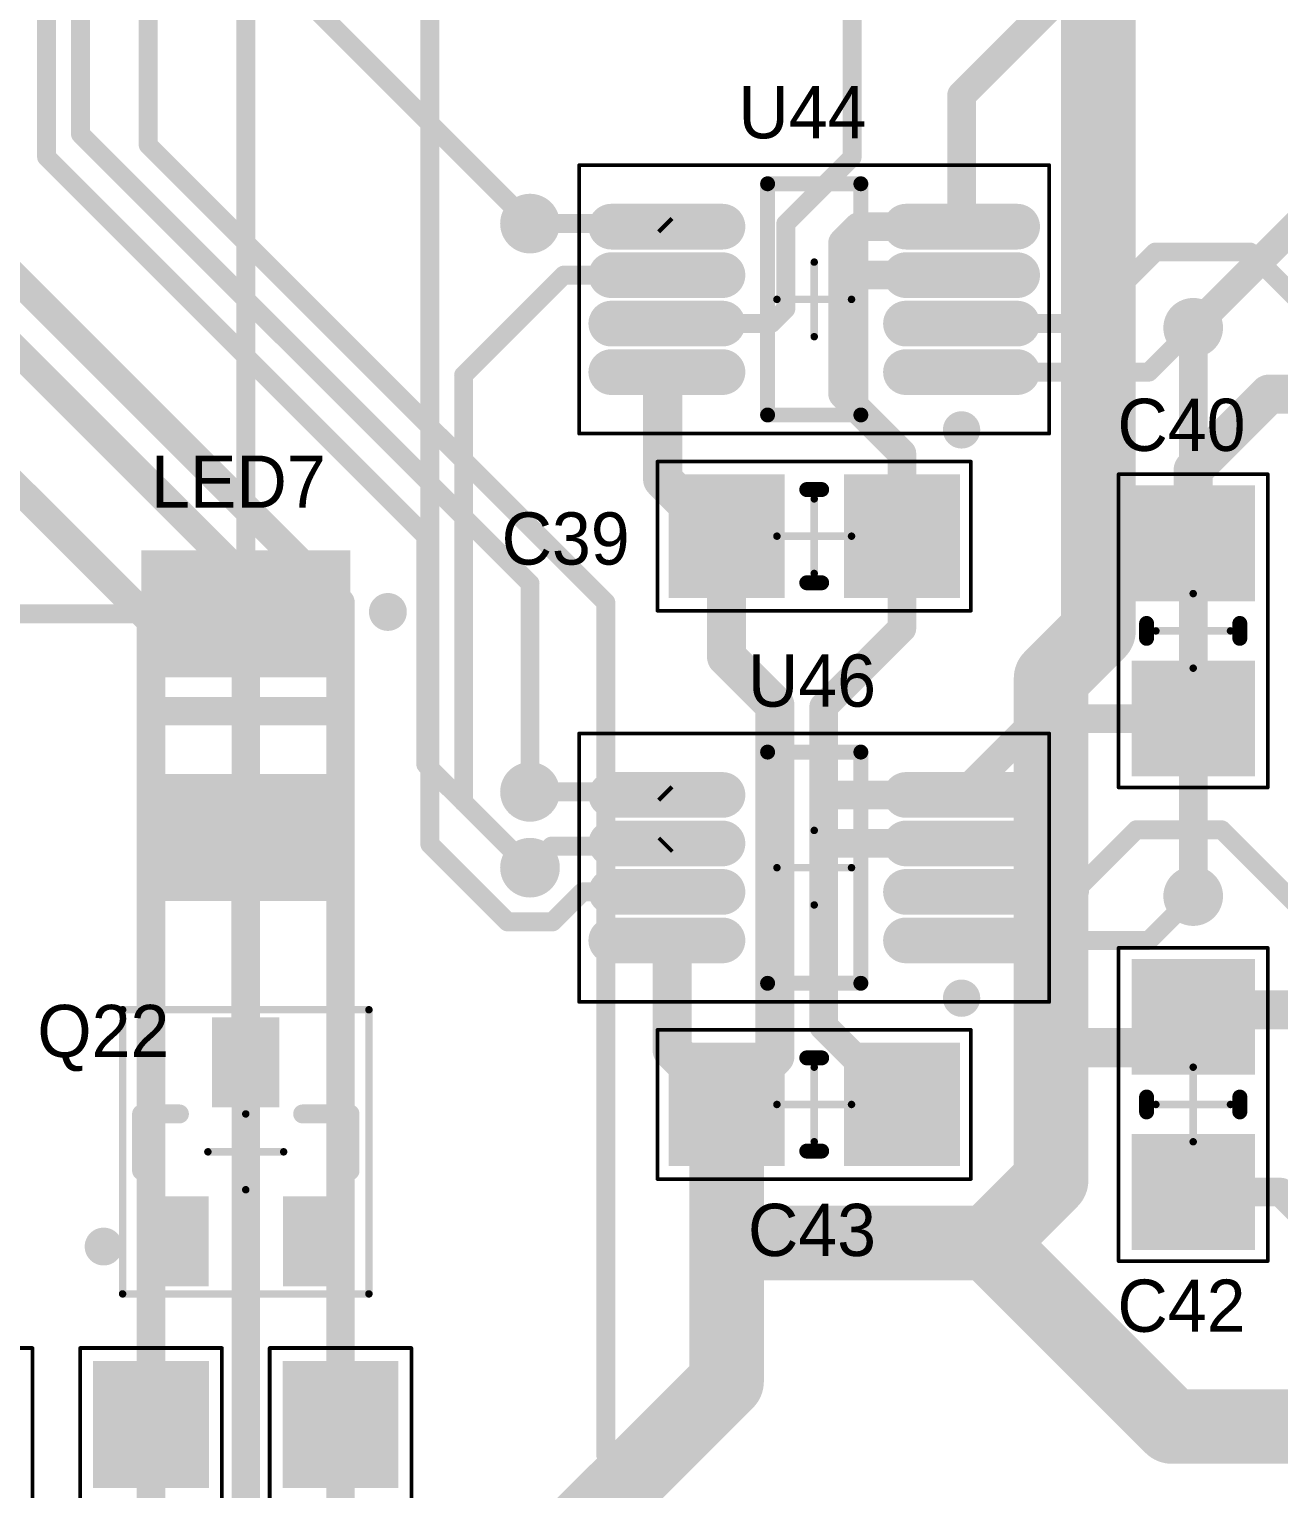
# Model space of a CAD drawing. Header units: millimetres. Extents: x 37 to 246, y 26 to 184.
# Drawn here: x 195.22 to 211.97, y 69.14 to 88.71 of the extents above; entities that cross this region are included whole.
import ezdxf

# ---------------------------------------------------------------- set-up
doc = ezdxf.new("R2010")
doc.units = ezdxf.units.MM
for name, color, linetype in [('BottomLayer', 5, 'Continuous'), ('Mechanical15', 56, 'Continuous'), ('MultiLayer', 9, 'Continuous'), ('TopLayer', 1, 'Continuous'), ('TopOverlay', 2, 'Continuous'), ('TopPaste', 8, 'Continuous'), ('TopSolder', 216, 'Continuous'), ('ViaHoleLayer', 16, 'Continuous')]:
    doc.layers.add(name, color=color, linetype=linetype)

msp = doc.modelspace()

# ---------------------------------------------------------------- linework, layer by layer
at = {"layer": 'BottomLayer'}
for points, const_width in [([(196.812, 87.16), (196.812, 147.111)], 0.254), ([(195.904, 87.306), (195.904, 145.091)], 0.254), ([(195.45, 86.998), (195.45, 138.687)], 0.254), ([(209.55, 81.915), (209.55, 93.345)], 1), ([(197.266, 90.77), (201.93, 86.106)], 0.254), ([(195.904, 87.306), (201.93, 81.28)], 0.254), ([(196.812, 87.16), (202.946, 81.026)], 0.254), ([(210.82, 84.709), (213.36, 87.249)], 0.384), ([(195.45, 86.998), (200.533, 81.915)], 0.254), ([(193.675, 85.779), (198.12, 81.334)], 0.381), ([(194.691, 85.725), (199.39, 81.026)], 0.381), ([(192.532, 85.09), (196.85, 80.772)], 0.381), ([(210.82, 77.089), (210.82, 84.709)], 0.384), ([(209.55, 80.645), (209.55, 81.915)], 1), ([(200.533, 78.855), (200.533, 81.915)], 0.254), ([(198.12, 67.195), (198.12, 81.334)], 0.381), ([(201.93, 78.486), (201.93, 81.28)], 0.254), ([(199.39, 67.144), (199.39, 81.026)], 0.381), ([(202.946, 69.596), (202.946, 81.026)], 0.254), ([(208.915, 80.01), (209.55, 80.645)], 1), ([(196.85, 65.405), (196.85, 80.772)], 0.381), ([(208.915, 75.057), (208.915, 80.01)], 1), ([(200.533, 78.855), (201.918, 77.47)], 0.254), ([(201.918, 77.47), (201.93, 77.47)], 0.254), ([(208.915, 73.914), (208.915, 75.057)], 1), ([(202.946, 69.596), (204.597, 67.945)], 0.254)]:
    msp.add_lwpolyline(points, dxfattribs=dict(at, const_width=const_width))
for points, const_width in [([(195.841, 87.306, 1), (195.968, 87.306, 1)], 0.127), ([(195.841, 87.306, 1), (195.968, 87.306, 1)], 0.127), ([(196.749, 87.16, 1), (196.876, 87.16, 1)], 0.127), ([(196.749, 87.16, 1), (196.876, 87.16, 1)], 0.127), ([(195.387, 86.998, 1), (195.514, 86.998, 1)], 0.127), ([(195.387, 86.998, 1), (195.514, 86.998, 1)], 0.127), ([(201.73, 86.106, 1), (202.13, 86.106, 1)], 0.4), ([(201.867, 86.106, 1), (201.994, 86.106, 1)], 0.127), ([(210.62, 84.709, 1), (211.02, 84.709, 1)], 0.4), ([(210.724, 84.709, 1), (210.916, 84.709, 1)], 0.192), ([(210.724, 84.709, 1), (210.916, 84.709, 1)], 0.192), ([(209.3, 81.915, 1), (209.8, 81.915, 1)], 0.5), ([(209.3, 81.915, 1), (209.8, 81.915, 1)], 0.5), ([(209.35, 81.915, 1), (209.75, 81.915, 1)], 0.4), ([(200.47, 81.915, 1), (200.596, 81.915, 1)], 0.127), ([(200.47, 81.915, 1), (200.596, 81.915, 1)], 0.127), ([(198.025, 81.334, 1), (198.215, 81.334, 1)], 0.191), ([(198.025, 81.334, 1), (198.215, 81.334, 1)], 0.191), ([(201.867, 81.28, 1), (201.994, 81.28, 1)], 0.127), ([(201.867, 81.28, 1), (201.994, 81.28, 1)], 0.127), ([(199.295, 81.026, 1), (199.485, 81.026, 1)], 0.191), ([(199.295, 81.026, 1), (199.485, 81.026, 1)], 0.191), ([(202.882, 81.026, 1), (203.01, 81.026, 1)], 0.127), ([(202.882, 81.026, 1), (203.01, 81.026, 1)], 0.127), ([(209.3, 80.645, 1), (209.8, 80.645, 1)], 0.5), ([(209.3, 80.645, 1), (209.8, 80.645, 1)], 0.5), ([(196.755, 80.772, 1), (196.945, 80.772, 1)], 0.191), ([(196.755, 80.772, 1), (196.945, 80.772, 1)], 0.191), ([(208.665, 80.01, 1), (209.165, 80.01, 1)], 0.5), ([(208.665, 80.01, 1), (209.165, 80.01, 1)], 0.5), ([(200.47, 78.855, 1), (200.596, 78.855, 1)], 0.127), ([(200.47, 78.855, 1), (200.596, 78.855, 1)], 0.127), ([(201.73, 78.486, 1), (202.13, 78.486, 1)], 0.4), ([(201.867, 78.486, 1), (201.994, 78.486, 1)], 0.127), ([(201.73, 77.47, 1), (202.13, 77.47, 1)], 0.4), ([(201.854, 77.47, 1), (201.981, 77.47, 1)], 0.127), ([(201.854, 77.47, 1), (201.981, 77.47, 1)], 0.127), ([(201.867, 77.47, 1), (201.994, 77.47, 1)], 0.127), ([(210.62, 77.089, 1), (211.02, 77.089, 1)], 0.4), ([(210.724, 77.089, 1), (210.916, 77.089, 1)], 0.192), ([(208.665, 75.057, 1), (209.165, 75.057, 1)], 0.5), ([(208.665, 75.057, 1), (209.165, 75.057, 1)], 0.5), ([(208.715, 75.057, 1), (209.115, 75.057, 1)], 0.4), ([(208.665, 73.914, 1), (209.165, 73.914, 1)], 0.5), ([(208.715, 73.914, 1), (209.115, 73.914, 1)], 0.4), ([(202.882, 69.596, 1), (203.01, 69.596, 1)], 0.127), ([(202.882, 69.596, 1), (203.01, 69.596, 1)], 0.127)]:
    msp.add_lwpolyline(points, format="xyb", close=True, dxfattribs=dict(at, const_width=const_width))
at = {"layer": 'Mechanical15'}
for points, const_width in [([(202.59, 86.89), (208.89, 86.89)], 0.05), ([(202.59, 83.29), (202.59, 86.89)], 0.05), ([(208.89, 83.29), (208.89, 86.89)], 0.05), ([(205.74, 84.59), (205.74, 85.59)], 0.1), ([(205.24, 85.09), (206.24, 85.09)], 0.1), ([(202.59, 83.29), (208.89, 83.29)], 0.05), ([(203.64, 80.915), (203.64, 82.915)], 0.05), ([(203.64, 82.915), (207.84, 82.915)], 0.05), ([(207.84, 80.915), (207.84, 82.915)], 0.05), ([(209.82, 78.545), (209.82, 82.745)], 0.05), ([(209.82, 82.745), (211.82, 82.745)], 0.05), ([(211.82, 78.545), (211.82, 82.745)], 0.05), ([(205.74, 81.415), (205.74, 82.415)], 0.1), ([(205.24, 81.915), (206.24, 81.915)], 0.1), ([(210.82, 80.145), (210.82, 81.145)], 0.1), ([(203.64, 80.915), (207.84, 80.915)], 0.05), ([(210.32, 80.645), (211.32, 80.645)], 0.1), ([(202.59, 75.67), (202.59, 79.27)], 0.05), ([(202.59, 79.27), (208.89, 79.27)], 0.05), ([(208.89, 75.67), (208.89, 79.27)], 0.05), ([(209.82, 78.545), (211.82, 78.545)], 0.05), ([(205.74, 76.97), (205.74, 77.97)], 0.1), ([(205.24, 77.47), (206.24, 77.47)], 0.1), ([(209.82, 76.395), (211.82, 76.395)], 0.05), ([(209.82, 72.195), (209.82, 76.395)], 0.05), ([(211.82, 72.195), (211.82, 76.395)], 0.05), ([(196.469, 75.565), (199.771, 75.565)], 0.1), ([(196.469, 71.755), (196.469, 75.565)], 0.1), ([(199.771, 71.755), (199.771, 75.565)], 0.1), ([(202.59, 75.67), (208.89, 75.67)], 0.05), ([(203.64, 75.295), (207.84, 75.295)], 0.05), ([(203.64, 73.295), (203.64, 75.295)], 0.05), ([(207.84, 73.295), (207.84, 75.295)], 0.05), ([(205.74, 73.795), (205.74, 74.795)], 0.1), ([(210.82, 73.795), (210.82, 74.795)], 0.1), ([(198.12, 73.152), (198.12, 74.168)], 0.1), ([(205.24, 74.295), (206.24, 74.295)], 0.1), ([(210.32, 74.295), (211.32, 74.295)], 0.1), ([(197.612, 73.66), (198.628, 73.66)], 0.1), ([(203.64, 73.295), (207.84, 73.295)], 0.05), ([(209.82, 72.195), (211.82, 72.195)], 0.05), ([(196.469, 71.755), (199.771, 71.755)], 0.1), ([(193.36, 71.03), (195.26, 71.03)], 0.05), ([(195.26, 66.13), (195.26, 71.03)], 0.05), ([(195.9, 66.13), (195.9, 71.03)], 0.05), ([(195.9, 71.03), (197.8, 71.03)], 0.05), ([(197.8, 66.13), (197.8, 71.03)], 0.05), ([(198.44, 66.13), (198.44, 71.03)], 0.05), ([(198.44, 71.03), (200.34, 71.03)], 0.05), ([(200.34, 66.13), (200.34, 71.03)], 0.05)]:
    msp.add_lwpolyline(points, dxfattribs=dict(at, const_width=const_width))
for points, const_width in [([(202.577, 86.89, 1), (202.602, 86.89, 1)], 0.025), ([(202.577, 86.89, 1), (202.602, 86.89, 1)], 0.025), ([(208.877, 86.89, 1), (208.902, 86.89, 1)], 0.025), ([(208.877, 86.89, 1), (208.902, 86.89, 1)], 0.025), ([(205.715, 85.59, 1), (205.765, 85.59, 1)], 0.05), ([(205.215, 85.09, 1), (205.265, 85.09, 1)], 0.05), ([(206.215, 85.09, 1), (206.265, 85.09, 1)], 0.05), ([(205.715, 84.59, 1), (205.765, 84.59, 1)], 0.05), ([(202.577, 83.29, 1), (202.602, 83.29, 1)], 0.025), ([(202.577, 83.29, 1), (202.602, 83.29, 1)], 0.025), ([(208.877, 83.29, 1), (208.902, 83.29, 1)], 0.025), ([(208.877, 83.29, 1), (208.902, 83.29, 1)], 0.025), ([(203.627, 82.915, 1), (203.652, 82.915, 1)], 0.025), ([(203.627, 82.915, 1), (203.652, 82.915, 1)], 0.025), ([(207.827, 82.915, 1), (207.852, 82.915, 1)], 0.025), ([(207.827, 82.915, 1), (207.852, 82.915, 1)], 0.025), ([(209.808, 82.745, 1), (209.832, 82.745, 1)], 0.025), ([(209.808, 82.745, 1), (209.832, 82.745, 1)], 0.025), ([(211.808, 82.745, 1), (211.832, 82.745, 1)], 0.025), ([(211.808, 82.745, 1), (211.832, 82.745, 1)], 0.025), ([(205.715, 82.415, 1), (205.765, 82.415, 1)], 0.05), ([(205.215, 81.915, 1), (205.265, 81.915, 1)], 0.05), ([(206.215, 81.915, 1), (206.265, 81.915, 1)], 0.05), ([(205.715, 81.415, 1), (205.765, 81.415, 1)], 0.05), ([(210.795, 81.145, 1), (210.845, 81.145, 1)], 0.05), ([(203.627, 80.915, 1), (203.652, 80.915, 1)], 0.025), ([(203.627, 80.915, 1), (203.652, 80.915, 1)], 0.025), ([(207.827, 80.915, 1), (207.852, 80.915, 1)], 0.025), ([(207.827, 80.915, 1), (207.852, 80.915, 1)], 0.025), ([(210.295, 80.645, 1), (210.345, 80.645, 1)], 0.05), ([(211.295, 80.645, 1), (211.345, 80.645, 1)], 0.05), ([(210.795, 80.145, 1), (210.845, 80.145, 1)], 0.05), ([(202.577, 79.27, 1), (202.602, 79.27, 1)], 0.025), ([(202.577, 79.27, 1), (202.602, 79.27, 1)], 0.025), ([(208.877, 79.27, 1), (208.902, 79.27, 1)], 0.025), ([(208.877, 79.27, 1), (208.902, 79.27, 1)], 0.025), ([(209.808, 78.545, 1), (209.832, 78.545, 1)], 0.025), ([(209.808, 78.545, 1), (209.832, 78.545, 1)], 0.025), ([(211.808, 78.545, 1), (211.832, 78.545, 1)], 0.025), ([(211.808, 78.545, 1), (211.832, 78.545, 1)], 0.025), ([(205.715, 77.97, 1), (205.765, 77.97, 1)], 0.05), ([(205.215, 77.47, 1), (205.265, 77.47, 1)], 0.05), ([(206.215, 77.47, 1), (206.265, 77.47, 1)], 0.05), ([(205.715, 76.97, 1), (205.765, 76.97, 1)], 0.05), ([(209.808, 76.395, 1), (209.832, 76.395, 1)], 0.025), ([(209.808, 76.395, 1), (209.832, 76.395, 1)], 0.025), ([(211.808, 76.395, 1), (211.832, 76.395, 1)], 0.025), ([(211.808, 76.395, 1), (211.832, 76.395, 1)], 0.025), ([(196.444, 75.565, 1), (196.494, 75.565, 1)], 0.05), ([(196.444, 75.565, 1), (196.494, 75.565, 1)], 0.05), ([(199.746, 75.565, 1), (199.796, 75.565, 1)], 0.05), ([(199.746, 75.565, 1), (199.796, 75.565, 1)], 0.05), ([(202.577, 75.67, 1), (202.602, 75.67, 1)], 0.025), ([(202.577, 75.67, 1), (202.602, 75.67, 1)], 0.025), ([(208.877, 75.67, 1), (208.902, 75.67, 1)], 0.025), ([(208.877, 75.67, 1), (208.902, 75.67, 1)], 0.025), ([(203.627, 75.295, 1), (203.652, 75.295, 1)], 0.025), ([(203.627, 75.295, 1), (203.652, 75.295, 1)], 0.025), ([(207.827, 75.295, 1), (207.852, 75.295, 1)], 0.025), ([(207.827, 75.295, 1), (207.852, 75.295, 1)], 0.025), ([(205.715, 74.795, 1), (205.765, 74.795, 1)], 0.05), ([(210.795, 74.795, 1), (210.845, 74.795, 1)], 0.05), ([(198.095, 74.168, 1), (198.145, 74.168, 1)], 0.05), ([(205.215, 74.295, 1), (205.265, 74.295, 1)], 0.05), ([(206.215, 74.295, 1), (206.265, 74.295, 1)], 0.05), ([(210.295, 74.295, 1), (210.345, 74.295, 1)], 0.05), ([(211.295, 74.295, 1), (211.345, 74.295, 1)], 0.05), ([(205.715, 73.795, 1), (205.765, 73.795, 1)], 0.05), ([(210.795, 73.795, 1), (210.845, 73.795, 1)], 0.05), ([(197.587, 73.66, 1), (197.637, 73.66, 1)], 0.05), ([(198.603, 73.66, 1), (198.653, 73.66, 1)], 0.05), ([(198.095, 73.152, 1), (198.145, 73.152, 1)], 0.05), ([(203.627, 73.295, 1), (203.652, 73.295, 1)], 0.025), ([(203.627, 73.295, 1), (203.652, 73.295, 1)], 0.025), ([(207.827, 73.295, 1), (207.852, 73.295, 1)], 0.025), ([(207.827, 73.295, 1), (207.852, 73.295, 1)], 0.025), ([(209.808, 72.195, 1), (209.832, 72.195, 1)], 0.025), ([(209.808, 72.195, 1), (209.832, 72.195, 1)], 0.025), ([(211.808, 72.195, 1), (211.832, 72.195, 1)], 0.025), ([(211.808, 72.195, 1), (211.832, 72.195, 1)], 0.025), ([(196.444, 71.755, 1), (196.494, 71.755, 1)], 0.05), ([(196.444, 71.755, 1), (196.494, 71.755, 1)], 0.05), ([(199.746, 71.755, 1), (199.796, 71.755, 1)], 0.05), ([(199.746, 71.755, 1), (199.796, 71.755, 1)], 0.05), ([(195.248, 71.03, 1), (195.272, 71.03, 1)], 0.025), ([(195.248, 71.03, 1), (195.272, 71.03, 1)], 0.025), ([(195.888, 71.03, 1), (195.912, 71.03, 1)], 0.025), ([(195.888, 71.03, 1), (195.912, 71.03, 1)], 0.025), ([(197.788, 71.03, 1), (197.812, 71.03, 1)], 0.025), ([(197.788, 71.03, 1), (197.812, 71.03, 1)], 0.025), ([(198.428, 71.03, 1), (198.452, 71.03, 1)], 0.025), ([(198.428, 71.03, 1), (198.452, 71.03, 1)], 0.025), ([(200.328, 71.03, 1), (200.352, 71.03, 1)], 0.025), ([(200.328, 71.03, 1), (200.352, 71.03, 1)], 0.025)]:
    msp.add_lwpolyline(points, format="xyb", close=True, dxfattribs=dict(at, const_width=const_width))
at = {"layer": 'MultiLayer', "const_width": 0.4}
for points in [[(201.73, 86.106, 1), (202.13, 86.106, 1)], [(210.62, 84.709, 1), (211.02, 84.709, 1)], [(209.35, 81.915, 1), (209.75, 81.915, 1)], [(201.73, 78.486, 1), (202.13, 78.486, 1)], [(201.73, 77.47, 1), (202.13, 77.47, 1)], [(210.62, 77.089, 1), (211.02, 77.089, 1)], [(208.715, 75.057, 1), (209.115, 75.057, 1)], [(208.715, 73.914, 1), (209.115, 73.914, 1)]]:
    msp.add_lwpolyline(points, format="xyb", close=True, dxfattribs=at)
at = {"layer": 'TopLayer'}
for points, const_width in [([(206.248, 86.995), (206.248, 93.853)], 0.254), ([(200.587, 77.785), (200.587, 93.018)], 0.254), ([(198.12, 80.875), (198.12, 92.329)], 0.254), ([(207.715, 87.827), (209.41, 89.522)], 0.384), ([(207.715, 86.065), (207.715, 87.827)], 0.384), ([(205.359, 86.106), (206.248, 86.995)], 0.254), ([(201.93, 86.106), (203.724, 86.106)], 0.254), ([(204.51, 86.065), (203.02, 86.065)], 0.41), ([(203.724, 86.106), (203.765, 86.065)], 0.254), ([(205.359, 84.963), (205.359, 86.106)], 0.254), ([(206.121, 85.852), (206.334, 86.065)], 0.384), ([(206.334, 86.065), (207.715, 86.065)], 0.384), ([(208.46, 86.065), (206.97, 86.065)], 0.41), ([(206.121, 85.344), (206.121, 85.852)], 0.384), ([(209.352, 84.765), (210.312, 85.725)], 0.254), ([(210.312, 85.725), (211.582, 85.725)], 0.254), ([(211.582, 85.725), (212.217, 85.09)], 0.254), ([(201.041, 84.074), (202.382, 85.415)], 0.254), ([(202.382, 85.415), (203.765, 85.415)], 0.254), ([(204.51, 85.415), (203.02, 85.415)], 0.41), ([(206.121, 85.344), (206.192, 85.415)], 0.384), ([(206.121, 83.82), (206.121, 85.344)], 0.384), ([(206.192, 85.415), (207.715, 85.415)], 0.384), ([(208.46, 85.415), (206.97, 85.415)], 0.41), ([(204.51, 84.765), (203.02, 84.765)], 0.41), ([(205.161, 84.765), (205.359, 84.963)], 0.254), ([(208.46, 84.765), (206.97, 84.765)], 0.41), ([(203.765, 84.765), (205.161, 84.765)], 0.254), ([(207.715, 84.765), (209.352, 84.765)], 0.254), ([(210.226, 84.115), (210.82, 84.709)], 0.254), ([(201.041, 78.347), (201.041, 84.074)], 0.254), ([(204.51, 84.115), (203.02, 84.115)], 0.41), ([(203.708, 82.677), (203.708, 83.947)], 0.524), ([(208.46, 84.115), (206.97, 84.115)], 0.41), ([(207.715, 84.115), (210.226, 84.115)], 0.254), ([(206.121, 83.82), (206.915, 83.026)], 0.384), ([(210.82, 82.804), (211.836, 83.82)], 0.524), ([(211.836, 83.82), (213.5, 83.82)], 0.524), ([(206.915, 81.915), (206.915, 83.026)], 0.384), ([(210.82, 81.82), (210.82, 82.804)], 0.524), ([(203.708, 82.677), (204.47, 81.915)], 0.524), ([(204.47, 81.915), (204.565, 81.915)], 0.524), ([(204.565, 80.296), (204.565, 81.915)], 0.524), ([(206.915, 80.677), (206.915, 81.915)], 0.384), ([(209.55, 81.915), (209.645, 81.82)], 0.524), ([(209.645, 81.82), (210.82, 81.82)], 0.524), ([(193.04, 80.875), (198.12, 80.875)], 0.254), ([(205.867, 79.629), (206.915, 80.677)], 0.384), ([(204.565, 80.296), (205.213, 79.648)], 0.524), ([(205.213, 74.943), (205.213, 79.648)], 0.524), ([(205.867, 78.359), (205.867, 79.629)], 0.384), ([(207.715, 78.445), (208.74, 79.47)], 0.384), ([(208.74, 79.47), (210.82, 79.47)], 0.384), ([(201.93, 78.486), (203.724, 78.486)], 0.254), ([(204.51, 78.445), (203.02, 78.445)], 0.41), ([(203.724, 78.486), (203.765, 78.445)], 0.254), ([(205.867, 78.359), (205.953, 78.445)], 0.384), ([(205.867, 77.851), (205.867, 78.359)], 0.384), ([(205.953, 78.445), (207.715, 78.445)], 0.384), ([(208.46, 78.445), (206.97, 78.445)], 0.41), ([(201.041, 78.347), (201.918, 77.47)], 0.254), ([(209.296, 77.216), (210.058, 77.978)], 0.254), ([(210.058, 77.978), (211.201, 77.978)], 0.254), ([(211.201, 77.978), (212.344, 76.835)], 0.254), ([(198.12, 74.86), (198.12, 77.875)], 0.384), ([(200.587, 77.785), (201.629, 76.743)], 0.254), ([(204.51, 77.795), (203.02, 77.795)], 0.41), ([(203.729, 77.759), (203.765, 77.795)], 0.254), ([(205.867, 75.343), (205.867, 77.851)], 0.384), ([(205.867, 77.851), (205.923, 77.795)], 0.384), ([(205.923, 77.795), (207.715, 77.795)], 0.384), ([(208.46, 77.795), (206.97, 77.795)], 0.41), ([(201.93, 77.47), (202.219, 77.759)], 0.254), ([(202.219, 77.759), (203.729, 77.759)], 0.254), ([(201.918, 77.47), (201.93, 77.47)], 0.254), ([(204.51, 77.145), (203.02, 77.145)], 0.41), ([(208.46, 77.145), (206.97, 77.145)], 0.41), ([(209.296, 77.145), (209.296, 77.216)], 0.254), ([(202.231, 76.743), (202.633, 77.145)], 0.254), ([(202.633, 77.145), (203.765, 77.145)], 0.254), ([(207.715, 77.145), (209.296, 77.145)], 0.254), ([(210.226, 76.495), (210.82, 77.089)], 0.254), ([(201.629, 76.743), (202.231, 76.743)], 0.254), ([(204.51, 76.495), (203.02, 76.495)], 0.41), ([(203.835, 75.025), (203.835, 76.327)], 0.524), ([(208.46, 76.495), (206.97, 76.495)], 0.41), ([(207.715, 76.495), (210.226, 76.495)], 0.254), ([(210.82, 75.47), (210.915, 75.565)], 0.524), ([(210.915, 75.565), (213.5, 75.565)], 0.524), ([(208.915, 73.914), (208.915, 75.057)], 1), ([(210.407, 75.057), (210.82, 75.47)], 0.524), ([(205.867, 75.343), (206.915, 74.295)], 0.384), ([(203.835, 75.025), (204.565, 74.295)], 0.524), ([(204.565, 74.295), (205.213, 74.943)], 0.524), ([(208.915, 75.057), (210.407, 75.057)], 0.524), ([(204.565, 72.438), (204.565, 74.295)], 1), ([(208.915, 73.279), (208.915, 73.914)], 1), ([(208.074, 72.438), (208.915, 73.279)], 1), ([(210.82, 73.12), (211.995, 73.12)], 0.384), ([(211.995, 73.12), (212.725, 72.39)], 0.384), ([(204.565, 70.58), (204.565, 72.438)], 1), ([(204.565, 72.438), (208.074, 72.438)], 1), ([(208.074, 72.438), (210.534, 69.977)], 1), ([(196.85, 72.14), (197.17, 72.46)], 0.384), ([(196.85, 70.005), (196.85, 72.14)], 0.384), ([(199.39, 70.005), (199.39, 72.14)], 0.384), ([(201.14, 67.155), (204.565, 70.58)], 1), ([(210.534, 69.977), (226.187, 69.977)], 1)]:
    msp.add_lwpolyline(points, dxfattribs=dict(at, const_width=const_width))
for points, const_width in [([(207.619, 87.827, 1), (207.811, 87.827, 1)], 0.192), ([(207.619, 87.827, 1), (207.811, 87.827, 1)], 0.192), ([(206.185, 86.995, 1), (206.311, 86.995, 1)], 0.127), ([(206.185, 86.995, 1), (206.311, 86.995, 1)], 0.127), ([(201.73, 86.106, 1), (202.13, 86.106, 1)], 0.4), ([(201.867, 86.106, 1), (201.994, 86.106, 1)], 0.127), ([(202.918, 86.065, 1), (203.122, 86.065, 1)], 0.205), ([(203.661, 86.106, 1), (203.788, 86.106, 1)], 0.127), ([(203.661, 86.106, 1), (203.788, 86.106, 1)], 0.127), ([(203.702, 86.065, 1), (203.829, 86.065, 1)], 0.127), ([(204.408, 86.065, 1), (204.612, 86.065, 1)], 0.205), ([(205.296, 86.106, 1), (205.423, 86.106, 1)], 0.127), ([(205.296, 86.106, 1), (205.423, 86.106, 1)], 0.127), ([(206.238, 86.065, 1), (206.43, 86.065, 1)], 0.192), ([(206.238, 86.065, 1), (206.43, 86.065, 1)], 0.192), ([(206.868, 86.065, 1), (207.072, 86.065, 1)], 0.205), ([(207.619, 86.065, 1), (207.811, 86.065, 1)], 0.192), ([(207.619, 86.065, 1), (207.811, 86.065, 1)], 0.192), ([(208.358, 86.065, 1), (208.562, 86.065, 1)], 0.205), ([(206.025, 85.852, 1), (206.217, 85.852, 1)], 0.192), ([(206.025, 85.852, 1), (206.217, 85.852, 1)], 0.192), ([(210.249, 85.725, 1), (210.375, 85.725, 1)], 0.127), ([(210.249, 85.725, 1), (210.375, 85.725, 1)], 0.127), ([(211.518, 85.725, 1), (211.645, 85.725, 1)], 0.127), ([(211.518, 85.725, 1), (211.645, 85.725, 1)], 0.127), ([(202.319, 85.415, 1), (202.446, 85.415, 1)], 0.127), ([(202.319, 85.415, 1), (202.446, 85.415, 1)], 0.127), ([(202.918, 85.415, 1), (203.122, 85.415, 1)], 0.205), ([(203.702, 85.415, 1), (203.829, 85.415, 1)], 0.127), ([(204.408, 85.415, 1), (204.612, 85.415, 1)], 0.205), ([(206.025, 85.344, 1), (206.217, 85.344, 1)], 0.192), ([(206.025, 85.344, 1), (206.217, 85.344, 1)], 0.192), ([(206.025, 85.344, 1), (206.217, 85.344, 1)], 0.192), ([(206.096, 85.415, 1), (206.288, 85.415, 1)], 0.192), ([(206.096, 85.415, 1), (206.288, 85.415, 1)], 0.192), ([(206.868, 85.415, 1), (207.072, 85.415, 1)], 0.205), ([(207.619, 85.415, 1), (207.811, 85.415, 1)], 0.192), ([(208.358, 85.415, 1), (208.562, 85.415, 1)], 0.205), ([(202.918, 84.765, 1), (203.122, 84.765, 1)], 0.205), ([(204.408, 84.765, 1), (204.612, 84.765, 1)], 0.205), ([(205.296, 84.963, 1), (205.423, 84.963, 1)], 0.127), ([(205.296, 84.963, 1), (205.423, 84.963, 1)], 0.127), ([(206.868, 84.765, 1), (207.072, 84.765, 1)], 0.205), ([(208.358, 84.765, 1), (208.562, 84.765, 1)], 0.205), ([(210.62, 84.709, 1), (211.02, 84.709, 1)], 0.4), ([(203.702, 84.765, 1), (203.829, 84.765, 1)], 0.127), ([(205.098, 84.765, 1), (205.225, 84.765, 1)], 0.127), ([(205.098, 84.765, 1), (205.225, 84.765, 1)], 0.127), ([(207.651, 84.765, 1), (207.778, 84.765, 1)], 0.127), ([(209.289, 84.765, 1), (209.416, 84.765, 1)], 0.127), ([(209.289, 84.765, 1), (209.416, 84.765, 1)], 0.127), ([(210.756, 84.709, 1), (210.883, 84.709, 1)], 0.127), ([(200.977, 84.074, 1), (201.105, 84.074, 1)], 0.127), ([(200.977, 84.074, 1), (201.105, 84.074, 1)], 0.127), ([(202.918, 84.115, 1), (203.122, 84.115, 1)], 0.205), ([(203.577, 83.947, 1), (203.839, 83.947, 1)], 0.262), ([(204.408, 84.115, 1), (204.612, 84.115, 1)], 0.205), ([(206.868, 84.115, 1), (207.072, 84.115, 1)], 0.205), ([(207.651, 84.115, 1), (207.778, 84.115, 1)], 0.127), ([(208.358, 84.115, 1), (208.562, 84.115, 1)], 0.205), ([(210.163, 84.115, 1), (210.29, 84.115, 1)], 0.127), ([(210.163, 84.115, 1), (210.29, 84.115, 1)], 0.127), ([(206.025, 83.82, 1), (206.217, 83.82, 1)], 0.192), ([(206.025, 83.82, 1), (206.217, 83.82, 1)], 0.192), ([(211.705, 83.82, 1), (211.967, 83.82, 1)], 0.262), ([(211.705, 83.82, 1), (211.967, 83.82, 1)], 0.262), ([(206.819, 83.026, 1), (207.011, 83.026, 1)], 0.192), ([(206.819, 83.026, 1), (207.011, 83.026, 1)], 0.192), ([(210.689, 82.804, 1), (210.951, 82.804, 1)], 0.262), ([(210.689, 82.804, 1), (210.951, 82.804, 1)], 0.262), ([(203.577, 82.677, 1), (203.839, 82.677, 1)], 0.262), ([(203.577, 82.677, 1), (203.839, 82.677, 1)], 0.262), ([(209.35, 81.915, 1), (209.75, 81.915, 1)], 0.4), ([(204.339, 81.915, 1), (204.601, 81.915, 1)], 0.262), ([(204.339, 81.915, 1), (204.601, 81.915, 1)], 0.262), ([(204.434, 81.915, 1), (204.696, 81.915, 1)], 0.262), ([(204.434, 81.915, 1), (204.696, 81.915, 1)], 0.262), ([(206.819, 81.915, 1), (207.011, 81.915, 1)], 0.192), ([(206.819, 81.915, 1), (207.011, 81.915, 1)], 0.192), ([(209.419, 81.915, 1), (209.681, 81.915, 1)], 0.262), ([(209.514, 81.82, 1), (209.776, 81.82, 1)], 0.262), ([(209.514, 81.82, 1), (209.776, 81.82, 1)], 0.262), ([(210.689, 81.82, 1), (210.951, 81.82, 1)], 0.262), ([(210.689, 81.82, 1), (210.951, 81.82, 1)], 0.262), ([(198.056, 80.875, 1), (198.184, 80.875, 1)], 0.127), ([(198.056, 80.875, 1), (198.184, 80.875, 1)], 0.127), ([(206.819, 80.677, 1), (207.011, 80.677, 1)], 0.192), ([(206.819, 80.677, 1), (207.011, 80.677, 1)], 0.192), ([(204.434, 80.296, 1), (204.696, 80.296, 1)], 0.262), ([(204.434, 80.296, 1), (204.696, 80.296, 1)], 0.262), ([(205.082, 79.648, 1), (205.344, 79.648, 1)], 0.262), ([(205.082, 79.648, 1), (205.344, 79.648, 1)], 0.262), ([(205.771, 79.629, 1), (205.963, 79.629, 1)], 0.192), ([(205.771, 79.629, 1), (205.963, 79.629, 1)], 0.192), ([(208.644, 79.47, 1), (208.836, 79.47, 1)], 0.192), ([(208.644, 79.47, 1), (208.836, 79.47, 1)], 0.192), ([(210.724, 79.47, 1), (210.916, 79.47, 1)], 0.192), ([(201.73, 78.486, 1), (202.13, 78.486, 1)], 0.4), ([(201.867, 78.486, 1), (201.994, 78.486, 1)], 0.127), ([(202.918, 78.445, 1), (203.122, 78.445, 1)], 0.205), ([(203.661, 78.486, 1), (203.788, 78.486, 1)], 0.127), ([(203.661, 78.486, 1), (203.788, 78.486, 1)], 0.127), ([(203.702, 78.445, 1), (203.829, 78.445, 1)], 0.127), ([(204.408, 78.445, 1), (204.612, 78.445, 1)], 0.205), ([(205.771, 78.359, 1), (205.963, 78.359, 1)], 0.192), ([(205.771, 78.359, 1), (205.963, 78.359, 1)], 0.192), ([(205.771, 78.359, 1), (205.963, 78.359, 1)], 0.192), ([(205.857, 78.445, 1), (206.049, 78.445, 1)], 0.192), ([(205.857, 78.445, 1), (206.049, 78.445, 1)], 0.192), ([(206.868, 78.445, 1), (207.072, 78.445, 1)], 0.205), ([(207.619, 78.445, 1), (207.811, 78.445, 1)], 0.192), ([(207.619, 78.445, 1), (207.811, 78.445, 1)], 0.192), ([(208.358, 78.445, 1), (208.562, 78.445, 1)], 0.205), ([(200.977, 78.347, 1), (201.105, 78.347, 1)], 0.127), ([(200.977, 78.347, 1), (201.105, 78.347, 1)], 0.127), ([(209.994, 77.978, 1), (210.121, 77.978, 1)], 0.127), ([(209.994, 77.978, 1), (210.121, 77.978, 1)], 0.127), ([(211.137, 77.978, 1), (211.264, 77.978, 1)], 0.127), ([(211.137, 77.978, 1), (211.264, 77.978, 1)], 0.127), ([(198.024, 77.875, 1), (198.216, 77.875, 1)], 0.192), ([(200.524, 77.785, 1), (200.651, 77.785, 1)], 0.127), ([(200.524, 77.785, 1), (200.651, 77.785, 1)], 0.127), ([(202.918, 77.795, 1), (203.122, 77.795, 1)], 0.205), ([(203.702, 77.795, 1), (203.829, 77.795, 1)], 0.127), ([(204.408, 77.795, 1), (204.612, 77.795, 1)], 0.205), ([(205.771, 77.851, 1), (205.963, 77.851, 1)], 0.192), ([(205.771, 77.851, 1), (205.963, 77.851, 1)], 0.192), ([(205.771, 77.851, 1), (205.963, 77.851, 1)], 0.192), ([(205.827, 77.795, 1), (206.019, 77.795, 1)], 0.192), ([(205.827, 77.795, 1), (206.019, 77.795, 1)], 0.192), ([(206.868, 77.795, 1), (207.072, 77.795, 1)], 0.205), ([(207.619, 77.795, 1), (207.811, 77.795, 1)], 0.192), ([(208.358, 77.795, 1), (208.562, 77.795, 1)], 0.205), ([(201.73, 77.47, 1), (202.13, 77.47, 1)], 0.4), ([(202.155, 77.759, 1), (202.282, 77.759, 1)], 0.127), ([(202.155, 77.759, 1), (202.282, 77.759, 1)], 0.127), ([(203.665, 77.759, 1), (203.792, 77.759, 1)], 0.127), ([(203.665, 77.759, 1), (203.792, 77.759, 1)], 0.127), ([(201.854, 77.47, 1), (201.981, 77.47, 1)], 0.127), ([(201.854, 77.47, 1), (201.981, 77.47, 1)], 0.127), ([(201.867, 77.47, 1), (201.994, 77.47, 1)], 0.127), ([(201.867, 77.47, 1), (201.994, 77.47, 1)], 0.127), ([(202.918, 77.145, 1), (203.122, 77.145, 1)], 0.205), ([(204.408, 77.145, 1), (204.612, 77.145, 1)], 0.205), ([(206.868, 77.145, 1), (207.072, 77.145, 1)], 0.205), ([(208.358, 77.145, 1), (208.562, 77.145, 1)], 0.205), ([(209.232, 77.216, 1), (209.359, 77.216, 1)], 0.127), ([(209.232, 77.216, 1), (209.359, 77.216, 1)], 0.127), ([(210.62, 77.089, 1), (211.02, 77.089, 1)], 0.4), ([(202.57, 77.145, 1), (202.697, 77.145, 1)], 0.127), ([(202.57, 77.145, 1), (202.697, 77.145, 1)], 0.127), ([(203.702, 77.145, 1), (203.829, 77.145, 1)], 0.127), ([(207.651, 77.145, 1), (207.778, 77.145, 1)], 0.127), ([(209.232, 77.145, 1), (209.359, 77.145, 1)], 0.127), ([(209.232, 77.145, 1), (209.359, 77.145, 1)], 0.127), ([(210.756, 77.089, 1), (210.883, 77.089, 1)], 0.127), ([(201.565, 76.743, 1), (201.692, 76.743, 1)], 0.127), ([(201.565, 76.743, 1), (201.692, 76.743, 1)], 0.127), ([(202.168, 76.743, 1), (202.295, 76.743, 1)], 0.127), ([(202.168, 76.743, 1), (202.295, 76.743, 1)], 0.127), ([(202.918, 76.495, 1), (203.122, 76.495, 1)], 0.205), ([(203.704, 76.327, 1), (203.966, 76.327, 1)], 0.262), ([(204.408, 76.495, 1), (204.612, 76.495, 1)], 0.205), ([(206.868, 76.495, 1), (207.072, 76.495, 1)], 0.205), ([(207.651, 76.495, 1), (207.778, 76.495, 1)], 0.127), ([(208.358, 76.495, 1), (208.562, 76.495, 1)], 0.205), ([(210.163, 76.495, 1), (210.29, 76.495, 1)], 0.127), ([(210.163, 76.495, 1), (210.29, 76.495, 1)], 0.127), ([(210.784, 75.565, 1), (211.046, 75.565, 1)], 0.262), ([(210.784, 75.565, 1), (211.046, 75.565, 1)], 0.262), ([(208.665, 75.057, 1), (209.165, 75.057, 1)], 0.5), ([(210.689, 75.47, 1), (210.951, 75.47, 1)], 0.262), ([(210.689, 75.47, 1), (210.951, 75.47, 1)], 0.262), ([(205.771, 75.343, 1), (205.963, 75.343, 1)], 0.192), ([(205.771, 75.343, 1), (205.963, 75.343, 1)], 0.192), ([(208.715, 75.057, 1), (209.115, 75.057, 1)], 0.4), ([(203.704, 75.025, 1), (203.966, 75.025, 1)], 0.262), ([(203.704, 75.025, 1), (203.966, 75.025, 1)], 0.262), ([(205.082, 74.943, 1), (205.344, 74.943, 1)], 0.262), ([(205.082, 74.943, 1), (205.344, 74.943, 1)], 0.262), ([(208.784, 75.057, 1), (209.046, 75.057, 1)], 0.262), ([(210.276, 75.057, 1), (210.538, 75.057, 1)], 0.262), ([(210.276, 75.057, 1), (210.538, 75.057, 1)], 0.262), ([(198.024, 74.86, 1), (198.216, 74.86, 1)], 0.192), ([(204.315, 74.295, 1), (204.815, 74.295, 1)], 0.5), ([(204.434, 74.295, 1), (204.696, 74.295, 1)], 0.262), ([(204.434, 74.295, 1), (204.696, 74.295, 1)], 0.262), ([(206.819, 74.295, 1), (207.011, 74.295, 1)], 0.192), ([(208.665, 73.914, 1), (209.165, 73.914, 1)], 0.5), ([(208.665, 73.914, 1), (209.165, 73.914, 1)], 0.5), ([(208.715, 73.914, 1), (209.115, 73.914, 1)], 0.4), ([(208.665, 73.279, 1), (209.165, 73.279, 1)], 0.5), ([(208.665, 73.279, 1), (209.165, 73.279, 1)], 0.5), ([(210.724, 73.12, 1), (210.916, 73.12, 1)], 0.192), ([(211.899, 73.12, 1), (212.091, 73.12, 1)], 0.192), ([(211.899, 73.12, 1), (212.091, 73.12, 1)], 0.192), ([(204.315, 72.438, 1), (204.815, 72.438, 1)], 0.5), ([(204.315, 72.438, 1), (204.815, 72.438, 1)], 0.5), ([(204.315, 72.438, 1), (204.815, 72.438, 1)], 0.5), ([(207.824, 72.438, 1), (208.324, 72.438, 1)], 0.5), ([(207.824, 72.438, 1), (208.324, 72.438, 1)], 0.5), ([(207.824, 72.438, 1), (208.324, 72.438, 1)], 0.5), ([(197.074, 72.46, 1), (197.266, 72.46, 1)], 0.192), ([(196.754, 72.14, 1), (196.946, 72.14, 1)], 0.192), ([(196.754, 72.14, 1), (196.946, 72.14, 1)], 0.192), ([(199.294, 72.14, 1), (199.486, 72.14, 1)], 0.192), ([(204.315, 70.58, 1), (204.815, 70.58, 1)], 0.5), ([(204.315, 70.58, 1), (204.815, 70.58, 1)], 0.5), ([(210.284, 69.977, 1), (210.784, 69.977, 1)], 0.5), ([(210.284, 69.977, 1), (210.784, 69.977, 1)], 0.5), ([(196.754, 70.005, 1), (196.946, 70.005, 1)], 0.192), ([(199.294, 70.005, 1), (199.486, 70.005, 1)], 0.192)]:
    msp.add_lwpolyline(points, format="xyb", close=True, dxfattribs=dict(at, const_width=const_width))
for points in [[(203.89, 82.64), (203.89, 81.19), (205.24, 82.64), (205.24, 81.19)], [(206.24, 82.64), (206.24, 81.19), (207.59, 82.64), (207.59, 81.19)], [(211.545, 82.495), (210.095, 82.495), (211.545, 81.145), (210.095, 81.145)], [(196.82, 81.625), (196.82, 80.125), (199.42, 81.625), (199.42, 80.125)], [(211.545, 80.145), (210.095, 80.145), (211.545, 78.795), (210.095, 78.795)], [(196.82, 78.625), (196.82, 77.125), (199.42, 78.625), (199.42, 77.125)], [(211.545, 76.145), (210.095, 76.145), (211.545, 74.795), (210.095, 74.795)], [(198.47, 74.36), (198.47, 75.36), (197.77, 74.36), (197.77, 75.36)], [(203.89, 75.02), (203.89, 73.57), (205.24, 75.02), (205.24, 73.57)], [(206.24, 75.02), (206.24, 73.57), (207.59, 75.02), (207.59, 73.57)], [(211.545, 73.795), (210.095, 73.795), (211.545, 72.445), (210.095, 72.445)], [(197.52, 71.96), (197.52, 72.96), (196.82, 71.96), (196.82, 72.96)], [(199.42, 71.96), (199.42, 72.96), (198.72, 71.96), (198.72, 72.96)], [(197.525, 70.755), (196.175, 70.755), (197.525, 69.255), (196.175, 69.255)], [(198.715, 69.255), (200.065, 69.255), (198.715, 70.755), (200.065, 70.755)]]:
    msp.add_solid(points, dxfattribs=at)
at = {"layer": 'TopOverlay'}
for points, const_width in [([(205.115, 86.64), (206.365, 86.64)], 0.2), ([(205.115, 83.54), (205.115, 86.64)], 0.2), ([(206.365, 83.54), (206.365, 86.64)], 0.2), ([(205.115, 83.54), (206.365, 83.54)], 0.2), ([(205.64, 82.54), (205.84, 82.54)], 0.2), ([(205.64, 81.29), (205.84, 81.29)], 0.2), ([(210.195, 80.545), (210.195, 80.745)], 0.2), ([(211.445, 80.545), (211.445, 80.745)], 0.2), ([(205.115, 75.92), (205.115, 79.02)], 0.2), ([(205.115, 79.02), (206.365, 79.02)], 0.2), ([(206.365, 75.92), (206.365, 79.02)], 0.2), ([(205.115, 75.92), (206.365, 75.92)], 0.2), ([(205.64, 74.92), (205.84, 74.92)], 0.2), ([(210.195, 74.195), (210.195, 74.395)], 0.2), ([(211.445, 74.195), (211.445, 74.395)], 0.2), ([(196.723, 74.168), (197.231, 74.168)], 0.254), ([(196.723, 73.406), (196.723, 74.168)], 0.254), ([(198.882, 74.168), (199.517, 74.168)], 0.254), ([(199.517, 73.406), (199.517, 74.168)], 0.254), ([(205.64, 73.67), (205.84, 73.67)], 0.2)]:
    msp.add_lwpolyline(points, dxfattribs=dict(at, const_width=const_width))
for points, const_width in [([(205.065, 86.64, 1), (205.165, 86.64, 1)], 0.1), ([(205.065, 86.64, 1), (205.165, 86.64, 1)], 0.1), ([(206.315, 86.64, 1), (206.415, 86.64, 1)], 0.1), ([(206.315, 86.64, 1), (206.415, 86.64, 1)], 0.1), ([(205.065, 83.54, 1), (205.165, 83.54, 1)], 0.1), ([(205.065, 83.54, 1), (205.165, 83.54, 1)], 0.1), ([(206.315, 83.54, 1), (206.415, 83.54, 1)], 0.1), ([(206.315, 83.54, 1), (206.415, 83.54, 1)], 0.1), ([(207.84, 83.34, 1), (207.59, 83.34, 1)], 0.25), ([(207.527, 83.34, 1), (207.652, 83.34, 1)], 0.125), ([(207.778, 83.34, 1), (207.903, 83.34, 1)], 0.125), ([(205.59, 82.54, 1), (205.69, 82.54, 1)], 0.1), ([(205.79, 82.54, 1), (205.89, 82.54, 1)], 0.1), ([(205.59, 81.29, 1), (205.69, 81.29, 1)], 0.1), ([(205.79, 81.29, 1), (205.89, 81.29, 1)], 0.1), ([(200.152, 80.899, 1), (199.898, 80.899, 1)], 0.254), ([(199.834, 80.899, 1), (199.962, 80.899, 1)], 0.127), ([(200.089, 80.899, 1), (200.215, 80.899, 1)], 0.127), ([(210.145, 80.745, 1), (210.245, 80.745, 1)], 0.1), ([(211.395, 80.745, 1), (211.495, 80.745, 1)], 0.1), ([(210.145, 80.545, 1), (210.245, 80.545, 1)], 0.1), ([(211.395, 80.545, 1), (211.495, 80.545, 1)], 0.1), ([(205.065, 79.02, 1), (205.165, 79.02, 1)], 0.1), ([(205.065, 79.02, 1), (205.165, 79.02, 1)], 0.1), ([(206.315, 79.02, 1), (206.415, 79.02, 1)], 0.1), ([(206.315, 79.02, 1), (206.415, 79.02, 1)], 0.1), ([(205.065, 75.92, 1), (205.165, 75.92, 1)], 0.1), ([(205.065, 75.92, 1), (205.165, 75.92, 1)], 0.1), ([(206.315, 75.92, 1), (206.415, 75.92, 1)], 0.1), ([(206.315, 75.92, 1), (206.415, 75.92, 1)], 0.1), ([(207.84, 75.72, 1), (207.59, 75.72, 1)], 0.25), ([(207.527, 75.72, 1), (207.652, 75.72, 1)], 0.125), ([(207.778, 75.72, 1), (207.903, 75.72, 1)], 0.125), ([(205.59, 74.92, 1), (205.69, 74.92, 1)], 0.1), ([(205.79, 74.92, 1), (205.89, 74.92, 1)], 0.1), ([(210.145, 74.395, 1), (210.245, 74.395, 1)], 0.1), ([(211.395, 74.395, 1), (211.495, 74.395, 1)], 0.1), ([(196.66, 74.168, 1), (196.786, 74.168, 1)], 0.127), ([(196.66, 74.168, 1), (196.786, 74.168, 1)], 0.127), ([(197.167, 74.168, 1), (197.294, 74.168, 1)], 0.127), ([(198.819, 74.168, 1), (198.946, 74.168, 1)], 0.127), ([(199.453, 74.168, 1), (199.581, 74.168, 1)], 0.127), ([(199.453, 74.168, 1), (199.581, 74.168, 1)], 0.127), ([(210.145, 74.195, 1), (210.245, 74.195, 1)], 0.1), ([(211.395, 74.195, 1), (211.495, 74.195, 1)], 0.1), ([(205.59, 73.67, 1), (205.69, 73.67, 1)], 0.1), ([(205.79, 73.67, 1), (205.89, 73.67, 1)], 0.1), ([(196.66, 73.406, 1), (196.786, 73.406, 1)], 0.127), ([(199.453, 73.406, 1), (199.581, 73.406, 1)], 0.127), ([(196.342, 72.39, 1), (196.088, 72.39, 1)], 0.254), ([(196.024, 72.39, 1), (196.151, 72.39, 1)], 0.127), ([(196.279, 72.39, 1), (196.405, 72.39, 1)], 0.127)]:
    msp.add_lwpolyline(points, format="xyb", close=True, dxfattribs=dict(at, const_width=const_width))
msp.add_solid([(196.723, 79.758), (196.723, 79.377), (199.517, 79.758), (199.517, 79.377)], dxfattribs=at)
at = {"layer": 'TopPaste', "const_width": 0.41}
for points in [[(204.51, 86.065), (203.02, 86.065)], [(208.46, 86.065), (206.97, 86.065)], [(204.51, 85.415), (203.02, 85.415)], [(208.46, 85.415), (206.97, 85.415)], [(204.51, 84.765), (203.02, 84.765)], [(208.46, 84.765), (206.97, 84.765)], [(204.51, 84.115), (203.02, 84.115)], [(208.46, 84.115), (206.97, 84.115)], [(204.51, 78.445), (203.02, 78.445)], [(208.46, 78.445), (206.97, 78.445)], [(204.51, 77.795), (203.02, 77.795)], [(208.46, 77.795), (206.97, 77.795)], [(204.51, 77.145), (203.02, 77.145)], [(208.46, 77.145), (206.97, 77.145)], [(204.51, 76.495), (203.02, 76.495)], [(208.46, 76.495), (206.97, 76.495)]]:
    msp.add_lwpolyline(points, dxfattribs=at)
at = {"layer": 'TopPaste', "const_width": 0.205}
for points in [[(202.918, 86.065, 1), (203.122, 86.065, 1)], [(204.408, 86.065, 1), (204.612, 86.065, 1)], [(206.868, 86.065, 1), (207.072, 86.065, 1)], [(208.358, 86.065, 1), (208.562, 86.065, 1)], [(202.918, 85.415, 1), (203.122, 85.415, 1)], [(204.408, 85.415, 1), (204.612, 85.415, 1)], [(206.868, 85.415, 1), (207.072, 85.415, 1)], [(208.358, 85.415, 1), (208.562, 85.415, 1)], [(202.918, 84.765, 1), (203.122, 84.765, 1)], [(204.408, 84.765, 1), (204.612, 84.765, 1)], [(206.868, 84.765, 1), (207.072, 84.765, 1)], [(208.358, 84.765, 1), (208.562, 84.765, 1)], [(202.918, 84.115, 1), (203.122, 84.115, 1)], [(204.408, 84.115, 1), (204.612, 84.115, 1)], [(206.868, 84.115, 1), (207.072, 84.115, 1)], [(208.358, 84.115, 1), (208.562, 84.115, 1)], [(202.918, 78.445, 1), (203.122, 78.445, 1)], [(204.408, 78.445, 1), (204.612, 78.445, 1)], [(206.868, 78.445, 1), (207.072, 78.445, 1)], [(208.358, 78.445, 1), (208.562, 78.445, 1)], [(202.918, 77.795, 1), (203.122, 77.795, 1)], [(204.408, 77.795, 1), (204.612, 77.795, 1)], [(206.868, 77.795, 1), (207.072, 77.795, 1)], [(208.358, 77.795, 1), (208.562, 77.795, 1)], [(202.918, 77.145, 1), (203.122, 77.145, 1)], [(204.408, 77.145, 1), (204.612, 77.145, 1)], [(206.868, 77.145, 1), (207.072, 77.145, 1)], [(208.358, 77.145, 1), (208.562, 77.145, 1)], [(202.918, 76.495, 1), (203.122, 76.495, 1)], [(204.408, 76.495, 1), (204.612, 76.495, 1)], [(206.868, 76.495, 1), (207.072, 76.495, 1)], [(208.358, 76.495, 1), (208.562, 76.495, 1)]]:
    msp.add_lwpolyline(points, format="xyb", close=True, dxfattribs=at)
at = {"layer": 'TopPaste'}
for points in [[(203.89, 82.64), (203.89, 81.19), (205.24, 82.64), (205.24, 81.19)], [(206.24, 82.64), (206.24, 81.19), (207.59, 82.64), (207.59, 81.19)], [(211.545, 82.495), (210.095, 82.495), (211.545, 81.145), (210.095, 81.145)], [(196.82, 81.625), (196.82, 80.125), (199.42, 81.625), (199.42, 80.125)], [(211.545, 80.145), (210.095, 80.145), (211.545, 78.795), (210.095, 78.795)], [(196.82, 78.625), (196.82, 77.125), (199.42, 78.625), (199.42, 77.125)], [(211.545, 76.145), (210.095, 76.145), (211.545, 74.795), (210.095, 74.795)], [(198.47, 74.36), (198.47, 75.36), (197.77, 74.36), (197.77, 75.36)], [(203.89, 75.02), (203.89, 73.57), (205.24, 75.02), (205.24, 73.57)], [(206.24, 75.02), (206.24, 73.57), (207.59, 75.02), (207.59, 73.57)], [(211.545, 73.795), (210.095, 73.795), (211.545, 72.445), (210.095, 72.445)], [(197.52, 71.96), (197.52, 72.96), (196.82, 71.96), (196.82, 72.96)], [(199.42, 71.96), (199.42, 72.96), (198.72, 71.96), (198.72, 72.96)], [(197.525, 70.755), (196.175, 70.755), (197.525, 69.255), (196.175, 69.255)], [(198.715, 69.255), (200.065, 69.255), (198.715, 70.755), (200.065, 70.755)]]:
    msp.add_solid(points, dxfattribs=at)
at = {"layer": 'TopSolder', "const_width": 0.613}
for points in [[(204.51, 86.065), (203.02, 86.065)], [(208.46, 86.065), (206.97, 86.065)], [(204.51, 85.415), (203.02, 85.415)], [(208.46, 85.415), (206.97, 85.415)], [(204.51, 84.765), (203.02, 84.765)], [(208.46, 84.765), (206.97, 84.765)], [(204.51, 84.115), (203.02, 84.115)], [(208.46, 84.115), (206.97, 84.115)], [(204.51, 78.445), (203.02, 78.445)], [(208.46, 78.445), (206.97, 78.445)], [(204.51, 77.795), (203.02, 77.795)], [(208.46, 77.795), (206.97, 77.795)], [(204.51, 77.145), (203.02, 77.145)], [(208.46, 77.145), (206.97, 77.145)], [(204.51, 76.495), (203.02, 76.495)], [(208.46, 76.495), (206.97, 76.495)]]:
    msp.add_lwpolyline(points, dxfattribs=at)
at = {"layer": 'TopSolder', "const_width": 0.307}
for points in [[(202.867, 86.065, 1), (203.173, 86.065, 1)], [(204.357, 86.065, 1), (204.663, 86.065, 1)], [(206.817, 86.065, 1), (207.123, 86.065, 1)], [(208.307, 86.065, 1), (208.613, 86.065, 1)], [(202.867, 85.415, 1), (203.173, 85.415, 1)], [(204.357, 85.415, 1), (204.663, 85.415, 1)], [(206.817, 85.415, 1), (207.123, 85.415, 1)], [(208.307, 85.415, 1), (208.613, 85.415, 1)], [(202.867, 84.765, 1), (203.173, 84.765, 1)], [(204.357, 84.765, 1), (204.663, 84.765, 1)], [(206.817, 84.765, 1), (207.123, 84.765, 1)], [(208.307, 84.765, 1), (208.613, 84.765, 1)], [(202.867, 84.115, 1), (203.173, 84.115, 1)], [(204.357, 84.115, 1), (204.663, 84.115, 1)], [(206.817, 84.115, 1), (207.123, 84.115, 1)], [(208.307, 84.115, 1), (208.613, 84.115, 1)], [(202.867, 78.445, 1), (203.173, 78.445, 1)], [(204.357, 78.445, 1), (204.663, 78.445, 1)], [(206.817, 78.445, 1), (207.123, 78.445, 1)], [(208.307, 78.445, 1), (208.613, 78.445, 1)], [(202.867, 77.795, 1), (203.173, 77.795, 1)], [(204.357, 77.795, 1), (204.663, 77.795, 1)], [(206.817, 77.795, 1), (207.123, 77.795, 1)], [(208.307, 77.795, 1), (208.613, 77.795, 1)], [(202.867, 77.145, 1), (203.173, 77.145, 1)], [(204.357, 77.145, 1), (204.663, 77.145, 1)], [(206.817, 77.145, 1), (207.123, 77.145, 1)], [(208.307, 77.145, 1), (208.613, 77.145, 1)], [(202.867, 76.495, 1), (203.173, 76.495, 1)], [(204.357, 76.495, 1), (204.663, 76.495, 1)], [(206.817, 76.495, 1), (207.123, 76.495, 1)], [(208.307, 76.495, 1), (208.613, 76.495, 1)]]:
    msp.add_lwpolyline(points, format="xyb", close=True, dxfattribs=at)
at = {"layer": 'TopSolder'}
for points in [[(203.788, 82.742), (203.788, 81.088), (205.342, 82.742), (205.342, 81.088)], [(206.138, 82.742), (206.138, 81.088), (207.692, 82.742), (207.692, 81.088)], [(211.647, 82.597), (209.993, 82.597), (211.647, 81.043), (209.993, 81.043)], [(196.718, 81.727), (196.718, 80.023), (199.522, 81.727), (199.522, 80.023)], [(211.647, 80.247), (209.993, 80.247), (211.647, 78.693), (209.993, 78.693)], [(196.718, 78.727), (196.718, 77.023), (199.522, 78.727), (199.522, 77.023)], [(211.647, 76.247), (209.993, 76.247), (211.647, 74.693), (209.993, 74.693)], [(198.572, 74.258), (198.572, 75.462), (197.668, 74.258), (197.668, 75.462)], [(203.788, 75.122), (203.788, 73.468), (205.342, 75.122), (205.342, 73.468)], [(206.138, 75.122), (206.138, 73.468), (207.692, 75.122), (207.692, 73.468)], [(211.647, 73.897), (209.993, 73.897), (211.647, 72.343), (209.993, 72.343)], [(197.622, 71.858), (197.622, 73.062), (196.718, 71.858), (196.718, 73.062)], [(199.522, 71.858), (199.522, 73.062), (198.618, 71.858), (198.618, 73.062)], [(197.627, 70.857), (196.073, 70.857), (197.627, 69.153), (196.073, 69.153)], [(198.613, 69.153), (200.167, 69.153), (198.613, 70.857), (200.167, 70.857)]]:
    msp.add_solid(points, dxfattribs=at)
at = {"layer": 'ViaHoleLayer', "const_width": 0.2}
for points in [[(201.83, 86.106, 1), (202.03, 86.106, 1)], [(210.72, 84.709, 1), (210.92, 84.709, 1)], [(209.45, 81.915, 1), (209.65, 81.915, 1)], [(201.83, 78.486, 1), (202.03, 78.486, 1)], [(201.83, 77.47, 1), (202.03, 77.47, 1)], [(210.72, 77.089, 1), (210.92, 77.089, 1)], [(208.815, 75.057, 1), (209.015, 75.057, 1)], [(208.815, 73.914, 1), (209.015, 73.914, 1)]]:
    msp.add_lwpolyline(points, format="xyb", close=True, dxfattribs=at)

# ---------------------------------------------------------------- texts
at = {"layer": 'TopOverlay'}
for s, p in [('U44', (204.724, 87.249)), ('C40', (209.804, 83.058)), ('LED7', (196.85, 82.296)), ('C39', (201.549, 81.534)), ('U46', (204.851, 79.629)), ('Q22', (195.326, 74.93)), ('C43', (204.851, 72.263)), ('C42', (209.804, 71.247))]:
    msp.add_text(s, height=0.7, dxfattribs=at).set_placement(p)

doc.saveas('drawing.dxf')
